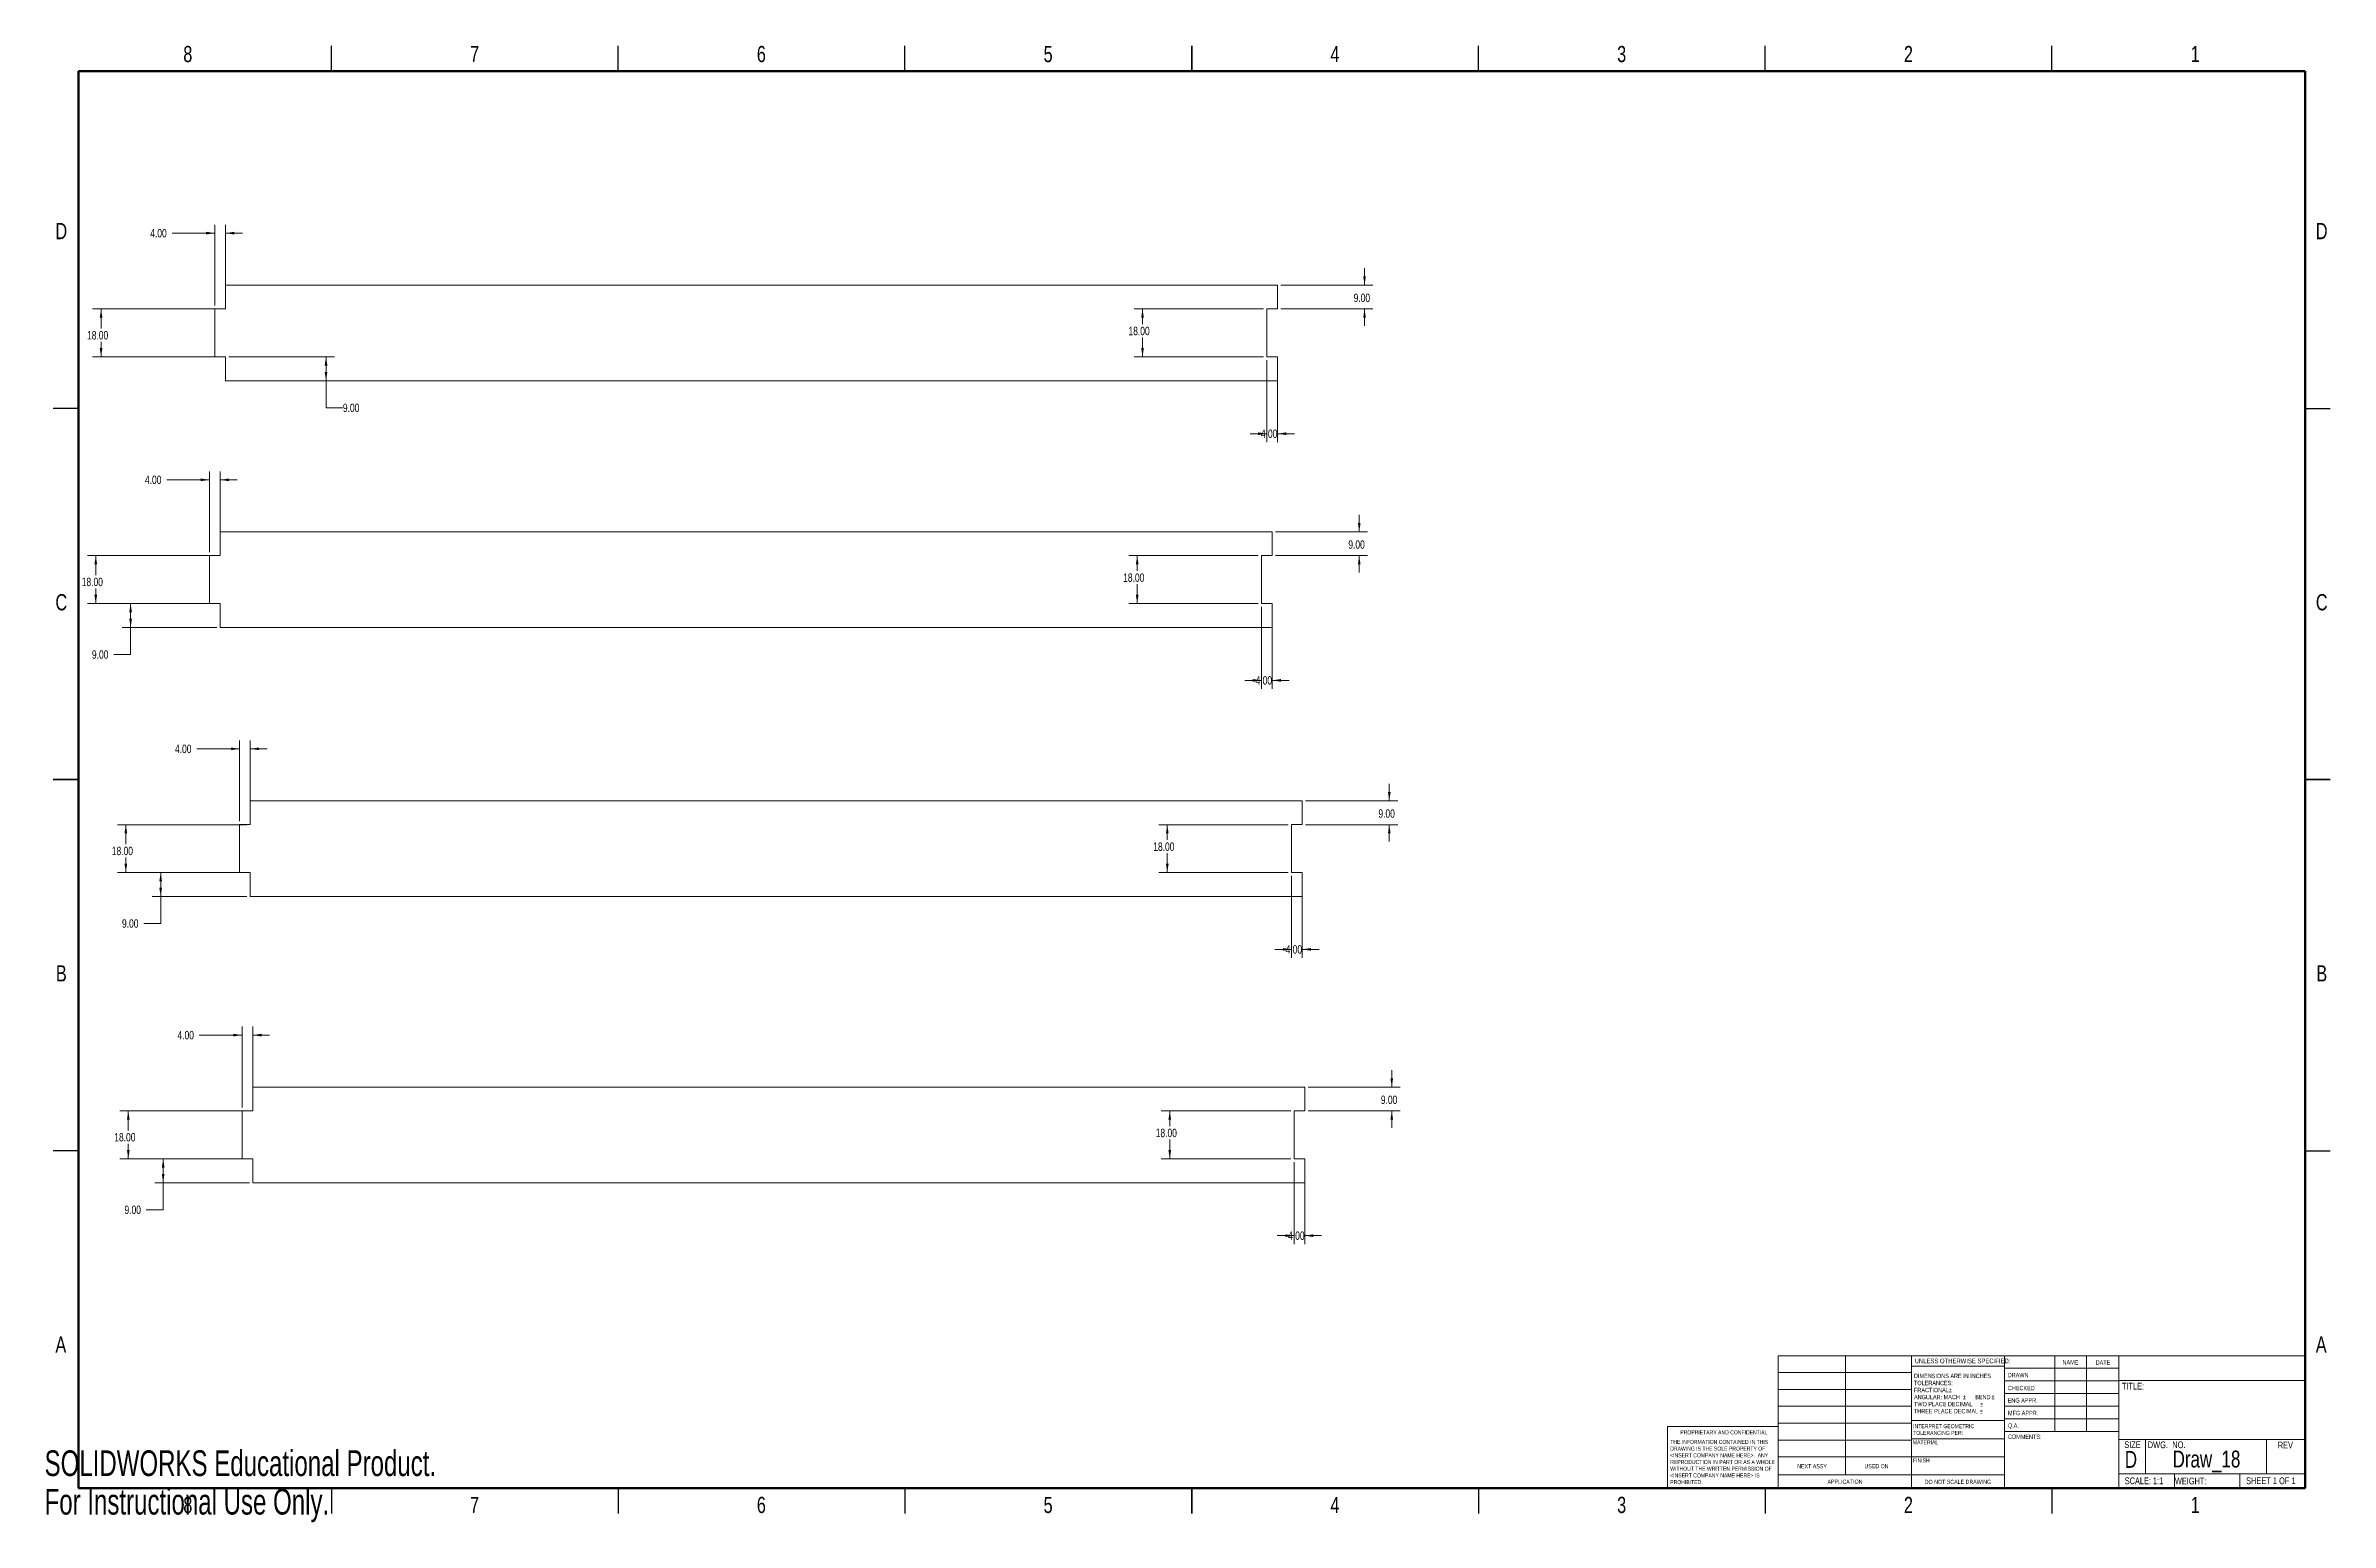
# Model space of a CAD drawing. Header units: millimetres. Extents: x 0 to 860, y 0 to 556.
import ezdxf

# ---------------------------------------------------------------- set-up
doc = ezdxf.new("R2010")
doc.units = ezdxf.units.MM
doc.styles.add('SLDTEXTSTYLE0', font='TXT', dxfattribs={"width": 0.75})
doc.styles.add('SLDTEXTSTYLE1', font='TXT', dxfattribs={"width": 0.6875})
doc.styles.add('SLDTEXTSTYLE2', font='TXT', dxfattribs={"width": 0.694444})
doc.styles.add('SLDTEXTSTYLE3', font='TXT', dxfattribs={"width": 0.7})
doc.dimstyles.new('SLDDIMSTYLE0', dxfattribs={"dimtxt": 3.175, "dimasz": 3.302, "dimexe": 0, "dimexo": 0.0625, "dimgap": 0.79375, "dimtad": 0, "dimtih": 1, "dimtoh": 1, "dimrnd": 1e-09, "dimzin": 4, "dimdsep": 46, "dimtxsty": 'SLDTEXTSTYLE0', "dimsah": 1, "dimcen": 0.09, "dimadec": 0, "dimazin": 1, "dimtfac": 1, "dimtofl": 0, "dimtmove": 0, "dimatfit": 3, "dimfxl": 1, "dimfrac": 2, "dimtolj": 1, "dimtzin": 12, "dimarcsym": 0})
doc.dimstyles.new('SLDDIMSTYLE1', dxfattribs={"dimtxt": 3.175, "dimasz": 3.302, "dimexe": 0, "dimexo": 0.0625, "dimgap": 0.79375, "dimtad": 0, "dimtih": 1, "dimtoh": 1, "dimrnd": 1e-09, "dimzin": 4, "dimdsep": 46, "dimtxsty": 'SLDTEXTSTYLE0', "dimsah": 1, "dimcen": 0.09, "dimadec": 0, "dimazin": 1, "dimtfac": 1, "dimtmove": 0, "dimatfit": 0, "dimfxl": 1, "dimfrac": 2, "dimtolj": 1, "dimtzin": 12, "dimarcsym": 0})

# ---------------------------------------------------------------- blocks, each defined once
blk = doc.blocks.new('_D')
at = {"color": 7, "linetype": 'Continuous', "lineweight": 0}
for p, q in [((458.84, 456.56), (410.13, 456.56)), ((413.3, 456.56), (413.3, 450.82)), ((413.3, 438.56), (413.3, 445.78)), ((458.84, 438.56), (410.13, 438.56))]:
    blk.add_line(p, q, dxfattribs=at)
at = {"color": 7, "linetype": 'Continuous', "lineweight": 18}
for points in [[(413.3, 456.56), (412.79, 453.26), (413.81, 453.26)], [(413.3, 438.56), (413.81, 441.86), (412.79, 441.86)]]:
    blk.add_solid(points, dxfattribs=at)
at = {"color": 7, "linetype": 'Continuous', "lineweight": 18, "insert": (408.02, 449.87), "char_height": 3.175, "attachment_point": 1, "style": 'SLDTEXTSTYLE0'}
blk.add_mtext('18.00', dxfattribs=at)
blk = doc.blocks.new('_D_1')
at = {"color": 7, "linetype": 'Continuous', "lineweight": 0}
for p, q in [((465.38, 465.56), (500.05, 465.56)), ((496.88, 465.56), (496.88, 471.91)), ((465.38, 456.56), (500.05, 456.56)), ((496.88, 456.56), (496.88, 450.21))]:
    blk.add_line(p, q, dxfattribs=at)
at = {"color": 7, "linetype": 'Continuous', "lineweight": 18}
for points in [[(496.88, 465.56), (497.38, 468.86), (496.37, 468.86)], [(496.88, 456.56), (496.37, 453.26), (497.38, 453.26)]]:
    blk.add_solid(points, dxfattribs=at)
at = {"color": 7, "linetype": 'Continuous', "lineweight": 18, "insert": (492.77, 462.33), "char_height": 3.175, "attachment_point": 1, "style": 'SLDTEXTSTYLE0'}
blk.add_mtext('9.00', dxfattribs=at)
blk = doc.blocks.new('_D_2')
at = {"color": 7, "linetype": 'Continuous', "lineweight": 0}
for p, q in [((460.11, 437.29), (460.11, 406.44)), ((464.11, 437.29), (464.11, 406.44)), ((460.11, 409.62), (453.76, 409.62)), ((464.11, 409.62), (470.46, 409.62))]:
    blk.add_line(p, q, dxfattribs=at)
at = {"color": 7, "linetype": 'Continuous', "lineweight": 18}
for points in [[(460.11, 409.62), (456.8, 410.12), (456.8, 409.11)], [(464.11, 409.62), (467.41, 409.11), (467.41, 410.12)]]:
    blk.add_solid(points, dxfattribs=at)
at = {"color": 7, "linetype": 'Continuous', "lineweight": 18, "insert": (457.86, 411.19), "char_height": 3.175, "attachment_point": 1, "style": 'SLDTEXTSTYLE0'}
blk.add_mtext('4.00', dxfattribs=at)
blk = doc.blocks.new('_D_3')
at = {"color": 7, "linetype": 'Continuous', "lineweight": 0}
for p, q in [((66.84, 456.56), (18.09, 456.56)), ((21.26, 456.56), (21.26, 449.2)), ((21.26, 438.56), (21.26, 444.16)), ((66.84, 438.56), (18.09, 438.56))]:
    blk.add_line(p, q, dxfattribs=at)
at = {"color": 7, "linetype": 'Continuous', "lineweight": 18}
for points in [[(21.26, 456.56), (20.75, 453.26), (21.77, 453.26)], [(21.26, 438.56), (21.77, 441.86), (20.75, 441.86)]]:
    blk.add_solid(points, dxfattribs=at)
at = {"color": 7, "linetype": 'Continuous', "lineweight": 18, "insert": (15.98, 448.25), "char_height": 3.175, "attachment_point": 1, "style": 'SLDTEXTSTYLE0'}
blk.add_mtext('18.00', dxfattribs=at)
blk = doc.blocks.new('_D_4')
at = {"color": 7, "linetype": 'Continuous', "lineweight": 0}
for p, q in [((64.11, 485.1), (47.98, 485.1)), ((64.11, 457.83), (64.11, 488.28)), ((68.11, 457.83), (68.11, 488.28)), ((68.11, 485.1), (74.46, 485.1))]:
    blk.add_line(p, q, dxfattribs=at)
at = {"color": 7, "linetype": 'Continuous', "lineweight": 18}
for points in [[(64.11, 485.1), (60.8, 485.61), (60.8, 484.59)], [(68.11, 485.1), (71.41, 484.59), (71.41, 485.61)]]:
    blk.add_solid(points, dxfattribs=at)
at = {"color": 7, "linetype": 'Continuous', "lineweight": 18, "insert": (39.77, 486.67), "char_height": 3.175, "attachment_point": 1, "style": 'SLDTEXTSTYLE0'}
blk.add_mtext('4.00', dxfattribs=at)
blk = doc.blocks.new('_D_5')
at = {"color": 7, "linetype": 'Continuous', "lineweight": 0}
for p, q in [((69.38, 438.56), (109.11, 438.56)), ((105.94, 438.56), (105.94, 429.56)), ((105.94, 419.36), (105.94, 429.56)), ((112.29, 419.36), (105.94, 419.36))]:
    blk.add_line(p, q, dxfattribs=at)
at = {"color": 7, "linetype": 'Continuous', "lineweight": 18}
for points in [[(105.94, 438.56), (105.43, 435.26), (106.45, 435.26)], [(105.94, 429.56), (106.45, 432.86), (105.43, 432.86)]]:
    blk.add_solid(points, dxfattribs=at)
at = {"color": 7, "linetype": 'Continuous', "lineweight": 18, "insert": (112.29, 420.94), "char_height": 3.175, "attachment_point": 1, "style": 'SLDTEXTSTYLE0'}
blk.add_mtext('9.00', dxfattribs=at)
blk = doc.blocks.new('_D_6')
at = {"color": 7, "linetype": 'Continuous', "lineweight": 0}
for p, q in [((456.84, 363.71), (408.13, 363.71)), ((411.3, 363.71), (411.3, 357.97)), ((411.3, 345.71), (411.3, 352.93)), ((456.84, 345.71), (408.13, 345.71))]:
    blk.add_line(p, q, dxfattribs=at)
at = {"color": 7, "linetype": 'Continuous', "lineweight": 18}
for points in [[(411.3, 363.71), (410.79, 360.41), (411.81, 360.41)], [(411.3, 345.71), (411.81, 349.01), (410.79, 349.01)]]:
    blk.add_solid(points, dxfattribs=at)
at = {"color": 7, "linetype": 'Continuous', "lineweight": 18, "insert": (406.02, 357.03), "char_height": 3.175, "attachment_point": 1, "style": 'SLDTEXTSTYLE0'}
blk.add_mtext('18.00', dxfattribs=at)
blk = doc.blocks.new('_D_7')
at = {"color": 7, "linetype": 'Continuous', "lineweight": 0}
for p, q in [((494.88, 372.71), (494.88, 379.06)), ((463.38, 372.71), (498.05, 372.71)), ((463.38, 363.71), (498.05, 363.71)), ((494.88, 363.71), (494.88, 357.36))]:
    blk.add_line(p, q, dxfattribs=at)
at = {"color": 7, "linetype": 'Continuous', "lineweight": 18}
for points in [[(494.88, 372.71), (495.38, 376.01), (494.37, 376.01)], [(494.88, 363.71), (494.37, 360.41), (495.38, 360.41)]]:
    blk.add_solid(points, dxfattribs=at)
at = {"color": 7, "linetype": 'Continuous', "lineweight": 18, "insert": (490.77, 369.48), "char_height": 3.175, "attachment_point": 1, "style": 'SLDTEXTSTYLE0'}
blk.add_mtext('9.00', dxfattribs=at)
blk = doc.blocks.new('_D_8')
at = {"color": 7, "linetype": 'Continuous', "lineweight": 0}
for p, q in [((458.11, 344.44), (458.11, 313.59)), ((462.11, 344.44), (462.11, 313.59)), ((458.11, 316.77), (451.76, 316.77)), ((462.11, 316.77), (468.46, 316.77))]:
    blk.add_line(p, q, dxfattribs=at)
at = {"color": 7, "linetype": 'Continuous', "lineweight": 18}
for points in [[(458.11, 316.77), (454.8, 317.28), (454.8, 316.26)], [(462.11, 316.77), (465.41, 316.26), (465.41, 317.28)]]:
    blk.add_solid(points, dxfattribs=at)
at = {"color": 7, "linetype": 'Continuous', "lineweight": 18, "insert": (455.86, 318.34), "char_height": 3.175, "attachment_point": 1, "style": 'SLDTEXTSTYLE0'}
blk.add_mtext('4.00', dxfattribs=at)
blk = doc.blocks.new('_D_9')
at = {"color": 7, "linetype": 'Continuous', "lineweight": 0}
for p, q in [((64.84, 363.71), (16.09, 363.71)), ((19.26, 363.71), (19.26, 356.35)), ((64.84, 345.71), (16.09, 345.71)), ((19.26, 345.71), (19.26, 351.31))]:
    blk.add_line(p, q, dxfattribs=at)
at = {"color": 7, "linetype": 'Continuous', "lineweight": 18}
for points in [[(19.26, 363.71), (18.75, 360.41), (19.77, 360.41)], [(19.26, 345.71), (19.77, 349.01), (18.75, 349.01)]]:
    blk.add_solid(points, dxfattribs=at)
at = {"color": 7, "linetype": 'Continuous', "lineweight": 18, "insert": (13.98, 355.41), "char_height": 3.175, "attachment_point": 1, "style": 'SLDTEXTSTYLE0'}
blk.add_mtext('18.00', dxfattribs=at)
blk = doc.blocks.new('_D_10')
at = {"color": 7, "linetype": 'Continuous', "lineweight": 0}
for p, q in [((62.11, 392.25), (45.98, 392.25)), ((62.11, 364.98), (62.11, 395.43)), ((66.11, 364.98), (66.11, 395.43)), ((66.11, 392.25), (72.46, 392.25))]:
    blk.add_line(p, q, dxfattribs=at)
at = {"color": 7, "linetype": 'Continuous', "lineweight": 18}
for points in [[(62.11, 392.25), (58.8, 392.76), (58.8, 391.75)], [(66.11, 392.25), (69.41, 391.75), (69.41, 392.76)]]:
    blk.add_solid(points, dxfattribs=at)
at = {"color": 7, "linetype": 'Continuous', "lineweight": 18, "insert": (37.77, 393.83), "char_height": 3.175, "attachment_point": 1, "style": 'SLDTEXTSTYLE0'}
blk.add_mtext('4.00', dxfattribs=at)
blk = doc.blocks.new('_D_11')
at = {"color": 7, "linetype": 'Continuous', "lineweight": 0}
for p, q in [((60.84, 345.71), (29.21, 345.71)), ((32.38, 345.71), (32.38, 336.71)), ((64.84, 336.71), (29.21, 336.71)), ((32.38, 326.52), (32.38, 336.71)), ((26.03, 326.52), (32.38, 326.52))]:
    blk.add_line(p, q, dxfattribs=at)
at = {"color": 7, "linetype": 'Continuous', "lineweight": 18}
for points in [[(32.38, 345.71), (31.87, 342.41), (32.89, 342.41)], [(32.38, 336.71), (32.89, 340.01), (31.87, 340.01)]]:
    blk.add_solid(points, dxfattribs=at)
at = {"color": 7, "linetype": 'Continuous', "lineweight": 18, "insert": (17.82, 328.09), "char_height": 3.175, "attachment_point": 1, "style": 'SLDTEXTSTYLE0'}
blk.add_mtext('9.00', dxfattribs=at)
blk = doc.blocks.new('_D_12')
at = {"color": 7, "linetype": 'Continuous', "lineweight": 0}
for p, q in [((468.15, 262.46), (419.44, 262.46)), ((422.62, 262.46), (422.62, 256.73)), ((422.62, 244.46), (422.62, 251.69)), ((468.15, 244.46), (419.44, 244.46))]:
    blk.add_line(p, q, dxfattribs=at)
at = {"color": 7, "linetype": 'Continuous', "lineweight": 18}
for points in [[(422.62, 262.46), (422.11, 259.16), (423.13, 259.16)], [(422.62, 244.46), (423.13, 247.77), (422.11, 247.77)]]:
    blk.add_solid(points, dxfattribs=at)
at = {"color": 7, "linetype": 'Continuous', "lineweight": 18, "insert": (417.34, 255.78), "char_height": 3.175, "attachment_point": 1, "style": 'SLDTEXTSTYLE0'}
blk.add_mtext('18.00', dxfattribs=at)
blk = doc.blocks.new('_D_13')
at = {"color": 7, "linetype": 'Continuous', "lineweight": 0}
for p, q in [((506.19, 271.46), (506.19, 277.81)), ((474.69, 271.46), (509.37, 271.46)), ((474.69, 262.46), (509.37, 262.46)), ((506.19, 262.46), (506.19, 256.11))]:
    blk.add_line(p, q, dxfattribs=at)
at = {"color": 7, "linetype": 'Continuous', "lineweight": 18}
for points in [[(506.19, 271.46), (506.7, 274.77), (505.68, 274.77)], [(506.19, 262.46), (505.68, 259.16), (506.7, 259.16)]]:
    blk.add_solid(points, dxfattribs=at)
at = {"color": 7, "linetype": 'Continuous', "lineweight": 18, "insert": (502.09, 268.23), "char_height": 3.175, "attachment_point": 1, "style": 'SLDTEXTSTYLE0'}
blk.add_mtext('9.00', dxfattribs=at)
blk = doc.blocks.new('_D_14')
at = {"color": 7, "linetype": 'Continuous', "lineweight": 0}
for p, q in [((469.42, 243.19), (469.42, 212.35)), ((473.42, 243.19), (473.42, 212.35)), ((469.42, 215.52), (463.07, 215.52)), ((473.42, 215.52), (479.77, 215.52))]:
    blk.add_line(p, q, dxfattribs=at)
at = {"color": 7, "linetype": 'Continuous', "lineweight": 18}
for points in [[(469.42, 215.52), (466.12, 216.03), (466.12, 215.01)], [(473.42, 215.52), (476.73, 215.01), (476.73, 216.03)]]:
    blk.add_solid(points, dxfattribs=at)
at = {"color": 7, "linetype": 'Continuous', "lineweight": 18, "insert": (467.17, 217.09), "char_height": 3.175, "attachment_point": 1, "style": 'SLDTEXTSTYLE0'}
blk.add_mtext('4.00', dxfattribs=at)
blk = doc.blocks.new('_D_15')
at = {"color": 7, "linetype": 'Continuous', "lineweight": 0}
for p, q in [((76.15, 262.46), (27.4, 262.46)), ((30.58, 262.46), (30.58, 255.11)), ((30.58, 244.46), (30.58, 250.07)), ((76.15, 244.46), (27.4, 244.46))]:
    blk.add_line(p, q, dxfattribs=at)
at = {"color": 7, "linetype": 'Continuous', "lineweight": 18}
for points in [[(30.58, 262.46), (30.07, 259.16), (31.08, 259.16)], [(30.58, 244.46), (31.08, 247.77), (30.07, 247.77)]]:
    blk.add_solid(points, dxfattribs=at)
at = {"color": 7, "linetype": 'Continuous', "lineweight": 18, "insert": (25.3, 254.16), "char_height": 3.175, "attachment_point": 1, "style": 'SLDTEXTSTYLE0'}
blk.add_mtext('18.00', dxfattribs=at)
blk = doc.blocks.new('_D_16')
at = {"color": 7, "linetype": 'Continuous', "lineweight": 0}
for p, q in [((73.42, 263.73), (73.42, 294.18)), ((77.42, 263.73), (77.42, 294.18)), ((73.42, 291.01), (57.3, 291.01)), ((77.42, 291.01), (83.77, 291.01))]:
    blk.add_line(p, q, dxfattribs=at)
at = {"color": 7, "linetype": 'Continuous', "lineweight": 18}
for points in [[(73.42, 291.01), (70.12, 291.51), (70.12, 290.5)], [(77.42, 291.01), (80.73, 290.5), (80.73, 291.51)]]:
    blk.add_solid(points, dxfattribs=at)
at = {"color": 7, "linetype": 'Continuous', "lineweight": 18, "insert": (49.09, 292.58), "char_height": 3.175, "attachment_point": 1, "style": 'SLDTEXTSTYLE0'}
blk.add_mtext('4.00', dxfattribs=at)
blk = doc.blocks.new('_D_17')
at = {"color": 7, "linetype": 'Continuous', "lineweight": 0}
for p, q in [((72.15, 244.46), (40.52, 244.46)), ((43.7, 244.46), (43.7, 235.46)), ((76.15, 235.46), (40.52, 235.46)), ((43.7, 225.27), (43.7, 235.46)), ((37.35, 225.27), (43.7, 225.27))]:
    blk.add_line(p, q, dxfattribs=at)
at = {"color": 7, "linetype": 'Continuous', "lineweight": 18}
for points in [[(43.7, 244.46), (43.19, 241.16), (44.2, 241.16)], [(43.7, 235.46), (44.2, 238.77), (43.19, 238.77)]]:
    blk.add_solid(points, dxfattribs=at)
at = {"color": 7, "linetype": 'Continuous', "lineweight": 18, "insert": (29.14, 226.84), "char_height": 3.175, "attachment_point": 1, "style": 'SLDTEXTSTYLE0'}
blk.add_mtext('9.00', dxfattribs=at)
blk = doc.blocks.new('_D_18')
at = {"color": 7, "linetype": 'Continuous', "lineweight": 0}
for p, q in [((469.08, 154.71), (420.37, 154.71)), ((423.55, 154.71), (423.55, 148.97)), ((423.55, 136.71), (423.55, 143.93)), ((469.08, 136.71), (420.37, 136.71))]:
    blk.add_line(p, q, dxfattribs=at)
at = {"color": 7, "linetype": 'Continuous', "lineweight": 18}
for points in [[(423.55, 154.71), (423.04, 151.41), (424.06, 151.41)], [(423.55, 136.71), (424.06, 140.01), (423.04, 140.01)]]:
    blk.add_solid(points, dxfattribs=at)
at = {"color": 7, "linetype": 'Continuous', "lineweight": 18, "insert": (418.27, 148.03), "char_height": 3.175, "attachment_point": 1, "style": 'SLDTEXTSTYLE0'}
blk.add_mtext('18.00', dxfattribs=at)
blk = doc.blocks.new('_D_19')
at = {"color": 7, "linetype": 'Continuous', "lineweight": 0}
for p, q in [((475.62, 163.71), (510.3, 163.71)), ((507.12, 163.71), (507.12, 170.06)), ((475.62, 154.71), (510.3, 154.71)), ((507.12, 154.71), (507.12, 148.36))]:
    blk.add_line(p, q, dxfattribs=at)
at = {"color": 7, "linetype": 'Continuous', "lineweight": 18}
for points in [[(507.12, 163.71), (507.63, 167.01), (506.62, 167.01)], [(507.12, 154.71), (506.62, 151.41), (507.63, 151.41)]]:
    blk.add_solid(points, dxfattribs=at)
at = {"color": 7, "linetype": 'Continuous', "lineweight": 18, "insert": (503.02, 160.48), "char_height": 3.175, "attachment_point": 1, "style": 'SLDTEXTSTYLE0'}
blk.add_mtext('9.00', dxfattribs=at)
blk = doc.blocks.new('_D_20')
at = {"color": 7, "linetype": 'Continuous', "lineweight": 0}
for p, q in [((470.35, 135.44), (470.35, 104.59)), ((474.35, 135.44), (474.35, 104.59)), ((470.35, 107.77), (464, 107.77)), ((474.35, 107.77), (480.7, 107.77))]:
    blk.add_line(p, q, dxfattribs=at)
at = {"color": 7, "linetype": 'Continuous', "lineweight": 18}
for points in [[(470.35, 107.77), (467.05, 108.28), (467.05, 107.26)], [(474.35, 107.77), (477.66, 107.26), (477.66, 108.28)]]:
    blk.add_solid(points, dxfattribs=at)
at = {"color": 7, "linetype": 'Continuous', "lineweight": 18, "insert": (468.1, 109.34), "char_height": 3.175, "attachment_point": 1, "style": 'SLDTEXTSTYLE0'}
blk.add_mtext('4.00', dxfattribs=at)
blk = doc.blocks.new('_D_21')
at = {"color": 7, "linetype": 'Continuous', "lineweight": 0}
for p, q in [((77.08, 154.71), (28.33, 154.71)), ((31.51, 154.71), (31.51, 147.35)), ((31.51, 136.71), (31.51, 142.31)), ((77.08, 136.71), (28.33, 136.71))]:
    blk.add_line(p, q, dxfattribs=at)
at = {"color": 7, "linetype": 'Continuous', "lineweight": 18}
for points in [[(31.51, 154.71), (31, 151.41), (32.02, 151.41)], [(31.51, 136.71), (32.02, 140.01), (31, 140.01)]]:
    blk.add_solid(points, dxfattribs=at)
at = {"color": 7, "linetype": 'Continuous', "lineweight": 18, "insert": (26.23, 146.41), "char_height": 3.175, "attachment_point": 1, "style": 'SLDTEXTSTYLE0'}
blk.add_mtext('18.00', dxfattribs=at)
blk = doc.blocks.new('_D_22')
at = {"color": 7, "linetype": 'Continuous', "lineweight": 0}
for p, q in [((74.35, 183.25), (58.23, 183.25)), ((74.35, 155.98), (74.35, 186.43)), ((78.35, 155.98), (78.35, 186.43)), ((78.35, 183.25), (84.7, 183.25))]:
    blk.add_line(p, q, dxfattribs=at)
at = {"color": 7, "linetype": 'Continuous', "lineweight": 18}
for points in [[(74.35, 183.25), (71.05, 183.76), (71.05, 182.75)], [(78.35, 183.25), (81.66, 182.75), (81.66, 183.76)]]:
    blk.add_solid(points, dxfattribs=at)
at = {"color": 7, "linetype": 'Continuous', "lineweight": 18, "insert": (50.02, 184.83), "char_height": 3.175, "attachment_point": 1, "style": 'SLDTEXTSTYLE0'}
blk.add_mtext('4.00', dxfattribs=at)
blk = doc.blocks.new('_D_23')
at = {"color": 7, "linetype": 'Continuous', "lineweight": 0}
for p, q in [((73.08, 136.71), (41.45, 136.71)), ((44.63, 136.71), (44.63, 127.71)), ((77.08, 127.71), (41.45, 127.71)), ((44.63, 117.52), (44.63, 127.71)), ((38.28, 117.52), (44.63, 117.52))]:
    blk.add_line(p, q, dxfattribs=at)
at = {"color": 7, "linetype": 'Continuous', "lineweight": 18}
for points in [[(44.63, 136.71), (44.12, 133.41), (45.14, 133.41)], [(44.63, 127.71), (45.14, 131.01), (44.12, 131.01)]]:
    blk.add_solid(points, dxfattribs=at)
at = {"color": 7, "linetype": 'Continuous', "lineweight": 18, "insert": (30.07, 119.09), "char_height": 3.175, "attachment_point": 1, "style": 'SLDTEXTSTYLE0'}
blk.add_mtext('9.00', dxfattribs=at)

msp = doc.modelspace()

# ---------------------------------------------------------------- linework, layer by layer
at = {"color": 7, "linetype": 'Continuous', "lineweight": 25}
for p, q in [((107.95, 546.1), (107.95, 555.625)), ((215.9, 546.1), (215.9, 555.625)), ((323.85, 546.1), (323.85, 555.625)), ((431.8, 555.625), (431.8, 546.1)), ((431.8, 546.1), (431.8, 555.625)), ((539.75, 546.1), (539.75, 555.625)), ((647.7, 546.1), (647.7, 555.625)), ((755.65, 546.1), (755.65, 555.625)), ((12.7, 419.1), (3.175, 419.1)), ((850.9, 419.1), (860.425, 419.1)), ((3.175, 279.4), (12.7, 279.4)), ((12.7, 279.4), (3.175, 279.4)), ((860.425, 279.4), (850.9, 279.4)), ((850.9, 279.4), (860.425, 279.4)), ((12.7, 139.7), (3.175, 139.7)), ((850.9, 139.7), (860.425, 139.7)), ((107.95, 12.7), (107.95, 3.175)), ((215.9, 12.7), (215.9, 3.175)), ((323.85, 12.7), (323.85, 3.175)), ((431.8, 3.175), (431.8, 12.7)), ((431.8, 12.7), (431.8, 3.175)), ((539.75, 12.7), (539.75, 3.175)), ((647.7, 12.7), (647.7, 3.175)), ((755.65, 12.7), (755.65, 3.175))]:
    msp.add_line(p, q, dxfattribs=at)
at = {"color": 7, "linetype": 'Continuous', "lineweight": 50}
for p, q in [((12.7, 12.7), (12.7, 546.1)), ((12.7, 546.1), (850.9, 546.1)), ((850.9, 546.1), (850.9, 12.7)), ((850.9, 12.7), (12.7, 12.7))]:
    msp.add_line(p, q, dxfattribs=at)
at = {"color": 7, "linetype": 'Continuous', "lineweight": 18}
for p, q in [((68.107, 456.559), (68.107, 465.559)), ((68.107, 465.559), (464.107, 465.559)), ((464.107, 456.559), (464.107, 465.559)), ((64.107, 456.559), (68.107, 456.559)), ((64.107, 456.559), (64.107, 438.559)), ((464.107, 456.559), (460.107, 456.559)), ((460.107, 456.559), (460.107, 438.559)), ((64.107, 438.559), (68.107, 438.559)), ((68.107, 438.559), (68.107, 429.559)), ((464.107, 438.559), (460.107, 438.559)), ((464.107, 429.559), (464.107, 438.559)), ((68.107, 429.559), (464.107, 429.559)), ((66.107, 363.712), (66.107, 372.712)), ((66.107, 372.712), (462.107, 372.712)), ((462.107, 363.712), (462.107, 372.712)), ((62.107, 363.712), (66.107, 363.712)), ((62.107, 363.712), (62.107, 345.712)), ((462.107, 363.712), (458.107, 363.712)), ((458.107, 363.712), (458.107, 345.712)), ((62.107, 345.712), (66.107, 345.712)), ((66.107, 345.712), (66.107, 336.712)), ((462.107, 345.712), (458.107, 345.712)), ((462.107, 336.712), (462.107, 345.712)), ((66.107, 336.712), (462.107, 336.712)), ((77.423, 262.464), (77.423, 271.464)), ((77.423, 271.464), (473.423, 271.464)), ((473.423, 262.464), (473.423, 271.464)), ((73.423, 262.464), (77.423, 262.464)), ((73.423, 262.464), (73.423, 244.464)), ((473.423, 262.464), (469.423, 262.464)), ((469.423, 262.464), (469.423, 244.464)), ((73.423, 244.464), (77.423, 244.464)), ((77.423, 244.464), (77.423, 235.464)), ((473.423, 244.464), (469.423, 244.464)), ((473.423, 235.464), (473.423, 244.464)), ((77.423, 235.464), (473.423, 235.464)), ((78.355, 154.711), (78.355, 163.711)), ((78.355, 163.711), (474.355, 163.711)), ((474.355, 154.711), (474.355, 163.711)), ((74.355, 154.711), (78.355, 154.711)), ((74.355, 154.711), (74.355, 136.711)), ((474.355, 154.711), (470.355, 154.711)), ((470.355, 154.711), (470.355, 136.711)), ((74.355, 136.711), (78.355, 136.711)), ((78.355, 136.711), (78.355, 127.711)), ((474.355, 136.711), (470.355, 136.711)), ((474.355, 127.711), (474.355, 136.711)), ((78.355, 127.711), (474.355, 127.711)), ((652.554, 62.594), (850.9, 62.594)), ((652.554, 12.7), (652.554, 62.594)), ((677.903, 62.594), (677.903, 17.685)), ((702.774, 12.7), (702.774, 62.594)), ((737.748, 62.594), (737.748, 12.7)), ((756.76, 62.594), (756.76, 34.019)), ((768.661, 62.594), (768.661, 34.019)), ((780.829, 62.594), (780.829, 12.7)), ((652.554, 56.244), (702.774, 56.244)), ((737.748, 58.674), (702.774, 58.674)), ((737.748, 57.832), (780.829, 57.832)), ((737.748, 53.069), (780.829, 53.069)), ((780.829, 53.269), (850.9, 53.269)), ((652.554, 49.894), (702.774, 49.894)), ((652.554, 43.544), (702.774, 43.544)), ((737.748, 48.307), (780.829, 48.307)), ((780.829, 43.544), (737.748, 43.544)), ((610.969, 12.7), (610.969, 35.924)), ((652.554, 35.924), (610.969, 35.924)), ((652.554, 37.194), (702.774, 37.194)), ((702.774, 38.195), (737.863, 38.195)), ((780.829, 38.782), (737.748, 38.782)), ((652.554, 30.844), (702.774, 30.844)), ((702.774, 31.337), (737.863, 31.337)), ((780.829, 34.019), (737.863, 34.019)), ((780.829, 30.985), (850.9, 30.985)), ((790.875, 30.985), (790.875, 18.107)), ((836.373, 30.985), (836.373, 18.107)), ((652.554, 24.494), (702.774, 24.494)), ((652.554, 17.685), (737.748, 17.685)), ((702.774, 24.479), (737.748, 24.479)), ((780.829, 18.107), (850.9, 18.107)), ((801.736, 18.107), (801.736, 12.7)), ((826.423, 18.107), (826.423, 12.7))]:
    msp.add_line(p, q, dxfattribs=at)

# ---------------------------------------------------------------- texts
at = {"color": 7, "linetype": 'Continuous', "lineweight": 0}
for s, insert, char_height, attachment_point, style in [('8', (53.914, 555.564), 6.096, 2, 'SLDTEXTSTYLE0'), ('7', (161.864, 555.564), 6.096, 2, 'SLDTEXTSTYLE0'), ('6', (269.814, 555.564), 6.096, 2, 'SLDTEXTSTYLE0'), ('5', (377.764, 555.564), 6.096, 2, 'SLDTEXTSTYLE0'), ('4', (485.714, 555.564), 6.096, 2, 'SLDTEXTSTYLE0'), ('3', (593.664, 555.564), 6.096, 2, 'SLDTEXTSTYLE0'), ('2', (701.614, 555.564), 6.096, 2, 'SLDTEXTSTYLE0'), ('1', (809.564, 555.564), 6.096, 2, 'SLDTEXTSTYLE0'), ('D', (6.28, 488.926), 6.096, 2, 'SLDTEXTSTYLE0'), ('D', (857.18, 488.926), 6.096, 2, 'SLDTEXTSTYLE0'), ('C', (6.287, 349.226), 6.096, 2, 'SLDTEXTSTYLE0'), ('C', (857.187, 349.226), 6.096, 2, 'SLDTEXTSTYLE0'), ('B', (6.303, 209.526), 6.096, 2, 'SLDTEXTSTYLE0'), ('B', (857.203, 209.526), 6.096, 2, 'SLDTEXTSTYLE0'), ('A', (6.107, 69.826), 6.096, 2, 'SLDTEXTSTYLE0'), ('A', (857.007, 69.826), 6.096, 2, 'SLDTEXTSTYLE0'), ('UNLESS OTHERWISE SPECIFIED:', (703.958, 61.499), 1.778, 1, 'SLDTEXTSTYLE0'), ('NAME', (759.624, 60.923), 1.651, 1, 'SLDTEXTSTYLE0'), ('DATE', (772.115, 60.879), 1.651, 1, 'SLDTEXTSTYLE0'), ('TOLERANCES:', (703.717, 53.143), 1.651, 1, 'SLDTEXTSTYLE0'), ('DIMENSIONS ARE IN INCHES', (703.717, 55.794), 1.651, 1, 'SLDTEXTSTYLE0'), ('DRAWN', (738.997, 56.123), 1.651, 1, 'SLDTEXTSTYLE0'), ('TITLE:', (781.993, 52.393), 2.54, 1, 'SLDTEXTSTYLE0'), ('ANGULAR: MACH', (703.717, 47.841), 1.651, 1, 'SLDTEXTSTYLE0'), ('TWO PLACE DECIMAL', (703.717, 45.19), 1.651, 1, 'SLDTEXTSTYLE0'), ('FRACTIONAL', (703.717, 50.492), 1.651, 1, 'SLDTEXTSTYLE0'), ('%%p', (716.864, 50.492), 1.651, 1, 'SLDTEXTSTYLE0'), ('%%p', (722.091, 47.841), 1.651, 1, 'SLDTEXTSTYLE0'), ('BEND', (726.759, 47.841), 1.651, 1, 'SLDTEXTSTYLE0'), ('%%p', (728.595, 45.19), 1.651, 1, 'SLDTEXTSTYLE0'), ('%%p', (732.873, 47.841), 1.651, 1, 'SLDTEXTSTYLE0'), ('ENG APPR.', (738.977, 46.601), 1.651, 1, 'SLDTEXTSTYLE0'), ('CHECKED', (739.051, 51.237), 1.651, 1, 'SLDTEXTSTYLE0'), ('PROPRIETARY AND CONFIDENTIAL', (615.73, 34.483), 1.524, 1, 'SLDTEXTSTYLE0'), ('INTERPRET GEOMETRIC', (703.409, 36.828), 1.524, 1, 'SLDTEXTSTYLE0'), ('THREE PLACE DECIMAL', (703.717, 42.539), 1.651, 1, 'SLDTEXTSTYLE0'), ('%%p', (728.452, 42.539), 1.651, 1, 'SLDTEXTSTYLE0'), ('Q.A.', (739.062, 37.123), 1.651, 1, 'SLDTEXTSTYLE0'), ('MFG APPR.', (739.103, 41.845), 1.651, 1, 'SLDTEXTSTYLE0'), ('THE INFORMATION CONTAINED IN THIS', (611.954, 30.902), 1.524, 1, 'SLDTEXTSTYLE0'), ('<INSERT COMPANY NAME HERE>.  ANY', (611.954, 25.854), 1.524, 1, 'SLDTEXTSTYLE0'), ('DRAWING IS THE SOLE PROPERTY OF', (611.954, 28.378), 1.524, 1, 'SLDTEXTSTYLE0'), ('MATERIAL', (703.28, 30.753), 1.524, 1, 'SLDTEXTSTYLE0'), ('TOLERANCING PER:', (703.409, 34.304), 1.524, 1, 'SLDTEXTSTYLE0'), ('COMMENTS:', (739.084, 32.909), 1.651, 1, 'SLDTEXTSTYLE0'), ('SIZE', (782.88, 30.358), 2.54, 1, 'SLDTEXTSTYLE0'), ('D', (783.08, 26.724), 6.35, 1, 'SLDTEXTSTYLE0'), ('DWG.  NO.', (791.681, 30.323), 2.54, 1, 'SLDTEXTSTYLE2'), ('Draw_18', (813.82, 26.873), 6.35, 2, 'SLDTEXTSTYLE0'), ('REV', (840.685, 30.223), 2.54, 1, 'SLDTEXTSTYLE0'), ('WITHOUT THE WRITTEN PERMISSION OF', (611.954, 20.806), 1.524, 1, 'SLDTEXTSTYLE0'), ('<INSERT COMPANY NAME HERE> IS', (611.954, 18.282), 1.524, 1, 'SLDTEXTSTYLE0'), ('REPRODUCTION IN PART OR AS A WHOLE', (611.954, 23.33), 1.524, 1, 'SLDTEXTSTYLE0'), ('NEXT ASSY', (659.742, 21.771), 1.5875, 1, 'SLDTEXTSTYLE0'), ('USED ON', (685.054, 21.798), 1.5875, 1, 'SLDTEXTSTYLE0'), ('FINISH', (703.35, 23.938), 1.524, 1, 'SLDTEXTSTYLE0'), ('8', (53.914, 9.464), 6.096, 2, 'SLDTEXTSTYLE0'), ('7', (161.864, 9.464), 6.096, 2, 'SLDTEXTSTYLE0'), ('6', (269.814, 9.464), 6.096, 2, 'SLDTEXTSTYLE0'), ('5', (377.764, 9.464), 6.096, 2, 'SLDTEXTSTYLE0'), ('4', (485.714, 9.464), 6.096, 2, 'SLDTEXTSTYLE0'), ('3', (593.664, 9.464), 6.096, 2, 'SLDTEXTSTYLE0'), ('PROHIBITED.', (611.954, 15.758), 1.524, 1, 'SLDTEXTSTYLE0'), ('APPLICATION', (671.15, 15.95), 1.5875, 1, 'SLDTEXTSTYLE0'), ('2', (701.614, 9.464), 6.096, 2, 'SLDTEXTSTYLE0'), ('DO NOT SCALE DRAWING', (720.254, 15.895), 1.5875, 2, 'SLDTEXTSTYLE0'), ('SCALE: 1:1', (783.049, 16.765), 2.54, 1, 'SLDTEXTSTYLE0'), ('WEIGHT:', (801.94, 16.678), 2.54, 1, 'SLDTEXTSTYLE0'), ('1', (809.564, 9.464), 6.096, 2, 'SLDTEXTSTYLE0'), ('SHEET 1 OF 1', (828.731, 16.773), 2.54, 1, 'SLDTEXTSTYLE1')]:
    msp.add_mtext(s, dxfattribs=dict(at, insert=insert, char_height=char_height, attachment_point=attachment_point, style=style))
at = {"color": 7, "linetype": 'Continuous', "char_height": 9.66724, "attachment_point": 1, "style": 'SLDTEXTSTYLE3'}
for s, insert in [('SOLIDWORKS Educational Product.', (0, 26.963)), ('For Instructional Use Only.', (0, 12.462))]:
    msp.add_mtext(s, dxfattribs=dict(at, insert=insert))

# ---------------------------------------------------------------- dimensions: what is measured, and where the dimension line sits
at = {"color": 7, "linetype": 'Continuous', "lineweight": 18}
for base, p1, p2, picture, middle in [((68.107, 485.101), (64.107, 456.559), (68.107, 456.559), '_D_4', (43.879, 485.101)), ((460.107, 409.616), (464.107, 438.559), (460.107, 438.559), '_D_2', (461.961, 409.616)), ((66.107, 392.254), (62.107, 363.712), (66.107, 363.712), '_D_10', (41.879, 392.254)), ((458.107, 316.769), (462.107, 345.712), (458.107, 345.712), '_D_8', (459.961, 316.769)), ((77.423, 291.006), (73.423, 262.464), (77.423, 262.464), '_D_16', (53.195, 291.006)), ((469.423, 215.521), (473.423, 244.464), (469.423, 244.464), '_D_14', (471.278, 215.521)), ((78.355, 183.253), (74.355, 154.711), (78.355, 154.711), '_D_22', (54.127, 183.253)), ((470.355, 107.768), (474.355, 136.711), (470.355, 136.711), '_D_20', (472.209, 107.768))]:
    dim = msp.add_linear_dim(base=base, p1=p1, p2=p2, dimstyle='SLDDIMSTYLE1', dxfattribs=at)
    dim.commit()
    dim.dimension.update_dxf_attribs({"geometry": picture, "text_midpoint": middle, "dimtype": 160})
for base, p1, p2, dimstyle, picture, middle in [((496.877, 456.559), (464.107, 465.559), (464.107, 456.559), 'SLDDIMSTYLE1', '_D_1', (496.877, 460.754)), ((21.26, 438.559), (68.107, 456.559), (68.107, 438.559), 'SLDDIMSTYLE0', '_D_3', (21.26, 446.681)), ((413.301, 438.559), (460.107, 456.559), (460.107, 438.559), 'SLDDIMSTYLE0', '_D', (413.301, 448.301)), ((105.94, 429.559), (68.107, 438.559), (68.107, 429.559), 'SLDDIMSTYLE0', '_D_5', (105.94, 419.365)), ((494.877, 363.712), (462.107, 372.712), (462.107, 363.712), 'SLDDIMSTYLE1', '_D_7', (494.877, 367.907)), ((19.26, 345.712), (66.107, 363.712), (66.107, 345.712), 'SLDDIMSTYLE0', '_D_9', (19.26, 353.834)), ((411.301, 345.712), (458.107, 363.712), (458.107, 345.712), 'SLDDIMSTYLE0', '_D_6', (411.301, 355.455)), ((32.38, 336.712), (62.107, 345.712), (66.107, 336.712), 'SLDDIMSTYLE0', '_D_11', (32.38, 326.518)), ((506.193, 262.464), (473.423, 271.464), (473.423, 262.464), 'SLDDIMSTYLE1', '_D_13', (506.193, 266.659)), ((30.577, 244.464), (77.423, 262.464), (77.423, 244.464), 'SLDDIMSTYLE0', '_D_15', (30.577, 252.586)), ((422.617, 244.464), (469.423, 262.464), (469.423, 244.464), 'SLDDIMSTYLE0', '_D_12', (422.617, 254.206)), ((43.696, 235.464), (73.423, 244.464), (77.423, 235.464), 'SLDDIMSTYLE0', '_D_17', (43.696, 225.269)), ((507.125, 154.711), (474.355, 163.711), (474.355, 154.711), 'SLDDIMSTYLE1', '_D_19', (507.125, 158.906)), ((31.508, 136.711), (78.355, 154.711), (78.355, 136.711), 'SLDDIMSTYLE0', '_D_21', (31.508, 144.833)), ((423.549, 136.711), (470.355, 154.711), (470.355, 136.711), 'SLDDIMSTYLE0', '_D_18', (423.549, 146.453)), ((44.628, 127.711), (74.355, 136.711), (78.355, 127.711), 'SLDDIMSTYLE0', '_D_23', (44.628, 117.517))]:
    dim = msp.add_linear_dim(base=base, p1=p1, p2=p2, angle=90, dimstyle=dimstyle, dxfattribs=at)
    dim.commit()
    dim.dimension.update_dxf_attribs({"geometry": picture, "text_midpoint": middle, "dimtype": 160})

doc.saveas('drawing.dxf')
